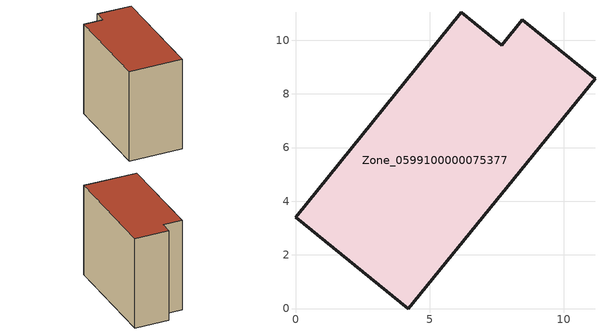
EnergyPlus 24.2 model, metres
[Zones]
Zone_0599100000075377
 floor ground (C_G): 0,3.41 6.18,11.03 7.68,9.82 8.45,10.77 11.16,8.57 4.2,0 z0
 wall outside (C_F): 6.18,11.03 0,3.41 4.2,0 11.16,8.57 8.45,10.77 7.68,9.82 6.18,11.03 z0:9.51
 roof outside (C_R): 11.16,8.57 8.45,10.77 7.68,9.82 6.18,11.03 0,3.41 4.2,0 z9.51
[BUILDING]
Pand.0599100000075377: North Axis=0; Terrain=City; Loads Convergence Tolerance Value=0.04; Temperature Convergence Tolerance Value=0.4; Solar Distribution=FullExterior; Maximum Number of Warmup Days=25; Minimum Number of Warmup Days=1
[Site:Location]
Rotterdam.The.Hague.AP_ZH_NLD Design_Conditions: Latitude=51.96; Longitude=4.45; Time Zone=1; Elevation=-4.5
[SITE:GROUNDTEMPERATURE:BUILDINGSURFACE]
18, 18, 18, 18, 18, 18, 18, 18, 18, 18, 18, 18
[MATERIAL] Thermal Absorptance=0.9; Solar Absorptance=0.7; Visible Absorptance=0.7
Name | Roughness | Thickness | Conductivity | Density | Specific Heat
G.TI.1946 | MediumSmooth | 0.15 | 1 | 540 | 1210
F.TI.1946 | Rough | 0.3 | 0.857143 | 1920 | 840
R.TI.1946 | MediumRough | 0.2 | 0.1 | 1500 | 1000
[CONSTRUCTION]
C_G: G.TI.1946
C_F: F.TI.1946
C_R: R.TI.1946
[ZONE]
Zone_0599100000075377: Type=1; Multiplier=1; Ceiling Height=Autocalculate; Volume=Autocalculate; Floor Area=autocalculate; Part of Total Floor Area=Yes
[ZONEINFILTRATION:DESIGNFLOWRATE]
Infil_Zone_0599100000075377: Zone or ZoneList or Space or SpaceList=Zone_0599100000075377; Schedule=AlwaysOn; Design Flow Rate Calculation Method=Flow/Area; Flow Rate per Floor Area=0.003; Constant Term Coefficient=1; Temperature Term Coefficient=0; Velocity Term Coefficient=0; Velocity Squared Term Coefficient=0
[HVACTEMPLATE:ZONE:IDEALLOADSAIRSYSTEM]
Zone_0599100000075377: Maximum Heating Supply Air Temperature=50; Minimum Cooling Supply Air Temperature=13; Maximum Heating Supply Air Humidity Ratio=0.0156; Minimum Cooling Supply Air Humidity Ratio=0.0077; Heating Limit=NoLimit; Cooling Limit=NoLimit; Dehumidification Control Type=ConstantSensibleHeatRatio; Cooling Sensible Heat Ratio=0.7; Dehumidification Setpoint=60; Humidification Control Type=None; Humidification Setpoint=30; Outdoor Air Method=None; Outdoor Air Flow Rate per Person=0.00944; Outdoor Air Flow Rate per Zone Floor Area=0; Outdoor Air Flow Rate per Zone=0; Demand Controlled Ventilation Type=None; Outdoor Air Economizer Type=NoEconomizer; Heat Recovery Type=None; Sensible Heat Recovery Effectiveness=0.7; Latent Heat Recovery Effectiveness=0.65
[ZONECONTROL:THERMOSTAT]
ThermostatControl_Zone_0599100000075377: Zone or ZoneList=Zone_0599100000075377; Control Type Schedule=DualSetpointControlType; Control 1=Thermostat_Zone_0599100000075377; Temperature Difference Between Cutout And Setpoint=0
[THERMOSTATSETPOINT:DUALSETPOINT]
Thermostat_Zone_0599100000075377: Heating Setpoint Temperature Schedule=HeatingSetpoint_Zone_0599100000075377; Cooling Setpoint Temperature Schedule=CoolingSetpoint_Zone_0599100000075377
[SCHEDULE:COMPACT]
HeatingSetpoint_Zone_0599100000075377: Through: 12/31, For: AllDays, Until: 24:00, 21
CoolingSetpoint_Zone_0599100000075377: Through: 12/31, For: AllDays, Until: 24:00, 24
DualSetpointControlType: Through: 12/31, For: AllDays, Until: 24:00, 4
AlwaysOn: Through: 12/31, For: AllDays, Until: 24:00, 1
